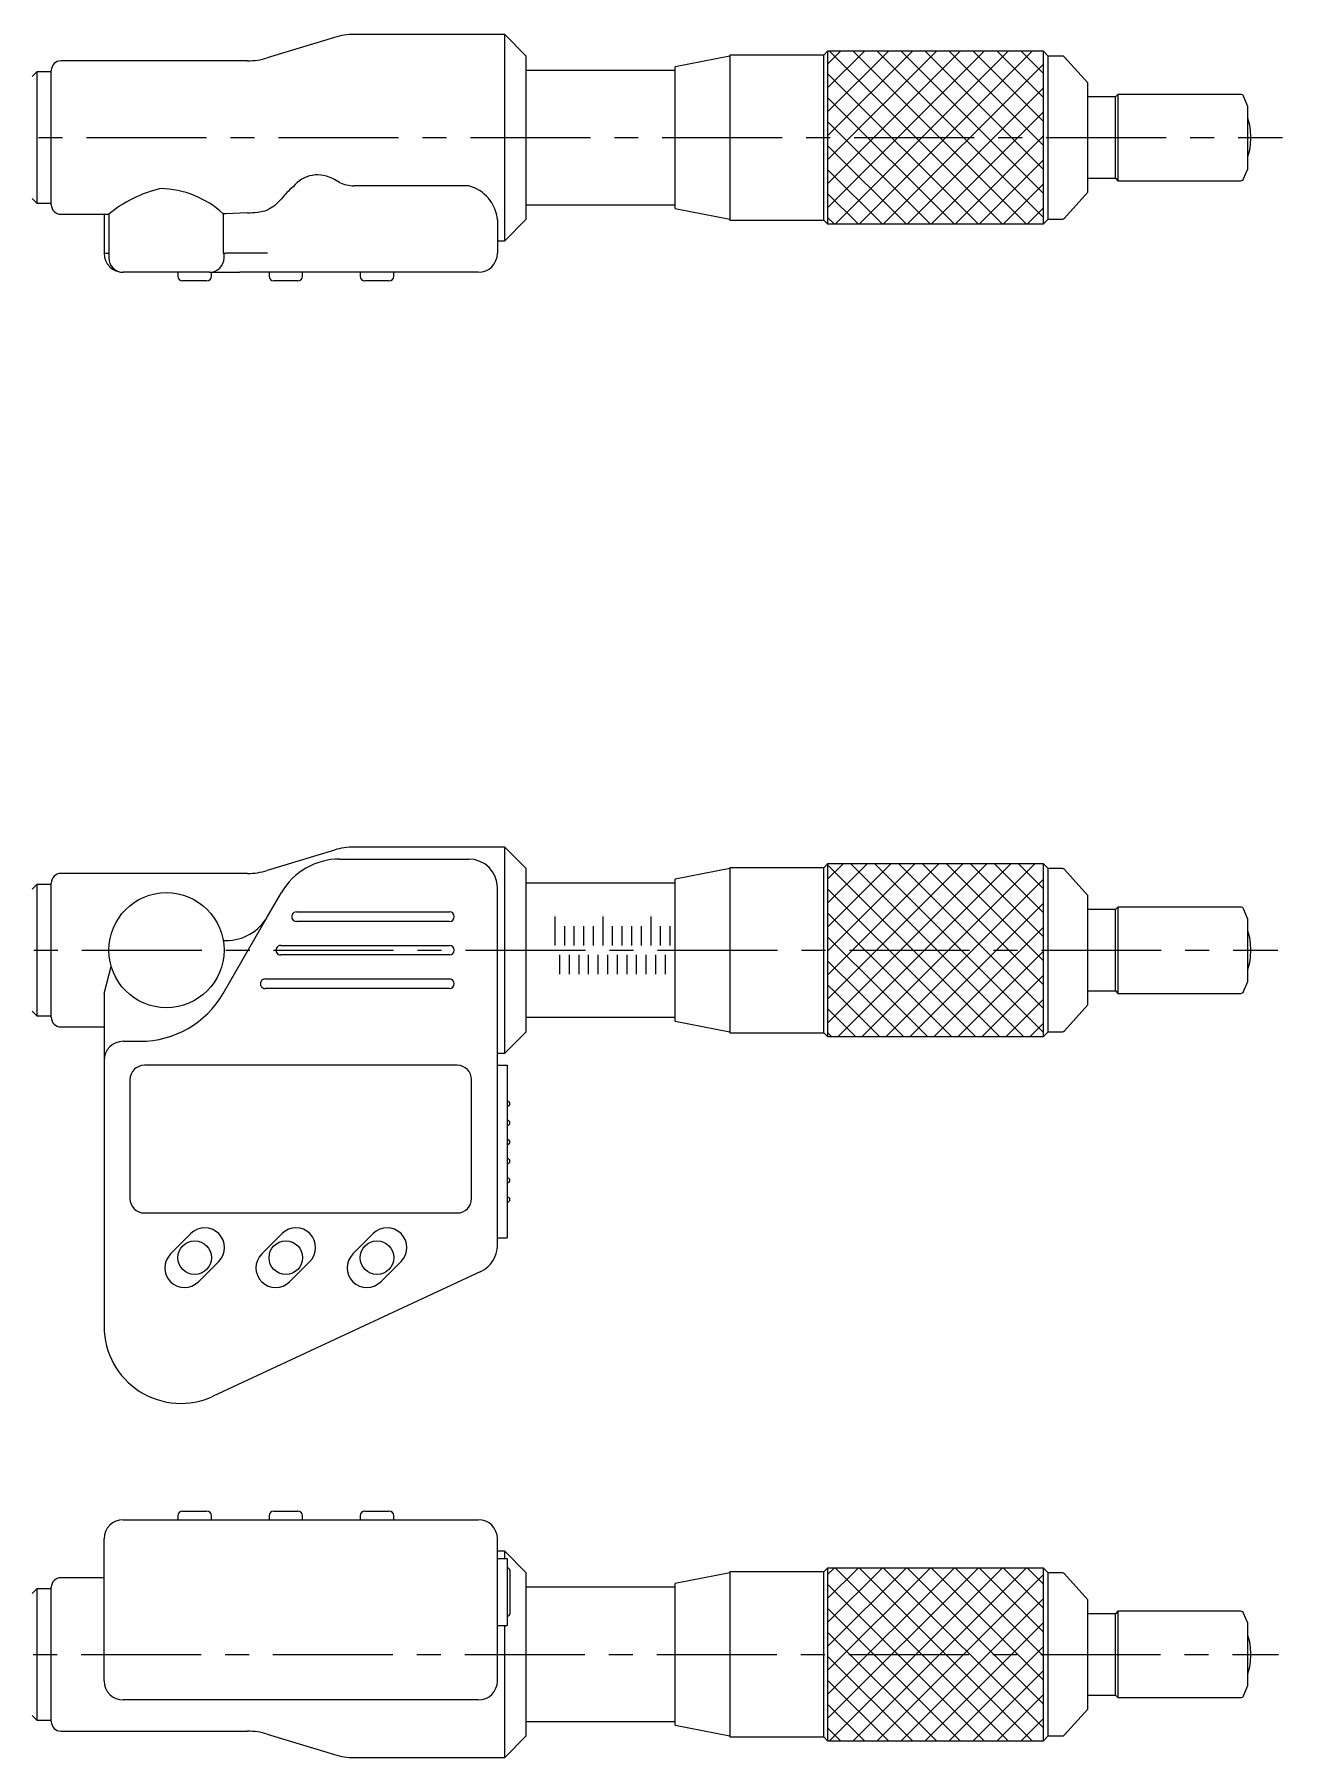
# Model space of a CAD drawing. Extents: x 15 to 638, y 13 to 226.
# Drawn here: x 201.6 to 331.6, y 40.2 to 219.8 of the extents above; entities that cross this region are included whole.
import ezdxf

# ---------------------------------------------------------------- set-up
doc = ezdxf.new("R2010")
doc.units = 0
doc.header["$LTSCALE"] = 10
doc.linetypes.add('CENTER', pattern=[2, 1.25, -0.25, 0.25, -0.25])
doc.layers.get('0').update_dxf_attribs({"linetype": 'CONTINUOUS'})
doc.layers.add('CENTER', color=1, linetype='CENTER')

msp = doc.modelspace()

# ---------------------------------------------------------------- linework, layer by layer
at = {"color": 7, "linetype": 'CONTINUOUS'}
for p, q in [((232.844984, 219.519461), (225.844875, 217.380539)), ((250.594929, 219.825), (234.890513, 219.825)), ((250.594929, 198.325), (250.594929, 219.825)), ((252.844929, 217.575), (250.594929, 219.825)), ((252.844929, 200.575), (252.844929, 217.575)), ((274.044929, 217.575), (268.344929, 216.467032)), ((274.044929, 217.675), (274.044929, 200.475)), ((283.844929, 217.675), (274.044929, 217.675)), ((284.244929, 218.075), (283.844929, 217.675)), ((283.844929, 200.475), (283.844929, 217.675)), ((284.244929, 218.075), (284.244929, 200.075)), ((306.744929, 218.075), (284.244929, 218.075)), ((306.744929, 200.075), (306.744929, 218.075)), ((307.244929, 217.575), (306.744929, 218.075)), ((307.244929, 200.575), (307.244929, 217.575)), ((308.710608, 217.575), (307.244929, 217.575)), ((311.344929, 214.775), (308.93439, 217.474805)), ((201.844929, 215.925), (201.344929, 215.425)), ((201.844929, 215.925), (201.844929, 202.225)), ((203.344929, 215.925), (201.844929, 215.925)), ((203.344929, 202.075), (203.344929, 216.075)), ((223.799346, 217.075), (204.344929, 217.075)), ((268.344929, 216.075), (252.844929, 216.075)), ((268.344929, 201.682968), (268.344929, 216.467032)), ((311.344929, 203.375), (311.344929, 214.775)), ((314.244929, 213.325), (311.344929, 213.325)), ((314.494929, 213.575), (314.244929, 213.325)), ((314.244929, 204.825), (314.244929, 213.325)), ((314.494929, 213.575), (314.494929, 204.575)), ((327.304725, 213.575), (314.494929, 213.575)), ((328.044929, 212.325), (327.579843, 213.394625)), ((328.044929, 205.825), (328.044929, 212.325)), ((311.344929, 204.825), (314.244929, 204.825)), ((314.244929, 204.825), (314.494929, 204.575)), ((327.579843, 204.755375), (328.044929, 205.825)), ((233.386381, 204.40341), (232.844984, 204.68926)), ((246.844929, 204.043847), (234.890513, 204.043847)), ((308.93439, 200.675195), (311.344929, 203.375)), ((314.494929, 204.575), (327.304725, 204.575)), ((201.344929, 202.725), (201.844929, 202.225)), ((201.844929, 202.225), (203.344929, 202.225)), ((223.799346, 201.223484), (221.550701, 201.137746)), ((225.880828, 201.530825), (225.844875, 201.514771)), ((226.073127, 201.628328), (225.880828, 201.530825)), ((226.262742, 201.740072), (226.073127, 201.628328)), ((226.44931, 201.865841), (226.262742, 201.740072)), ((226.632474, 202.005397), (226.44931, 201.865841)), ((226.811885, 202.158471), (226.632474, 202.005397)), ((226.987199, 202.324771), (226.811885, 202.158471)), ((227.158081, 202.50398), (226.987199, 202.324771)), ((227.324204, 202.695753), (227.158081, 202.50398)), ((252.844929, 202.075), (268.344929, 202.075)), ((268.344929, 201.682968), (274.044929, 200.575)), ((204.344929, 201.075), (209.344929, 201.075)), ((208.844929, 201.075), (208.844929, 197.025)), ((209.344929, 201.075), (209.344929, 196.525)), ((221.261009, 201.137746), (221.261009, 197.025)), ((221.550701, 201.137746), (221.261009, 201.137746)), ((249.844929, 200.512728), (249.844929, 197.025)), ((250.594929, 198.325), (252.844929, 200.575)), ((274.044929, 200.475), (283.844929, 200.475)), ((283.844929, 200.475), (284.244929, 200.075)), ((284.244929, 200.075), (306.744929, 200.075)), ((306.744929, 200.075), (307.244929, 200.575)), ((307.244929, 200.575), (308.710608, 200.575)), ((249.844929, 198.325), (250.594929, 198.325)), ((208.844929, 197.025), (209.344929, 197.025)), ((221.261009, 197.025), (221.550701, 197.025)), ((221.344929, 196.525), (221.344929, 197.025)), ((225.880828, 197.025), (221.550701, 197.025)), ((219.844929, 195.025), (210.844929, 195.025)), ((216.534269, 195.025), (216.534269, 194.625)), ((219.534269, 194.125), (217.034269, 194.125)), ((219.844929, 195.025), (222.994077, 195.025)), ((220.034269, 194.625), (220.034269, 195.025)), ((229.056254, 195.025), (222.994077, 195.025)), ((226.034269, 195.025), (226.034269, 194.625)), ((229.034269, 194.125), (226.534269, 194.125)), ((233.386381, 195.025), (229.056254, 195.025)), ((229.534269, 194.625), (229.534269, 195.025)), ((246.844929, 195.025), (233.386381, 195.025)), ((235.534269, 195.025), (235.534269, 194.625)), ((238.534269, 194.125), (236.034269, 194.125)), ((239.034269, 194.625), (239.034269, 195.025)), ((247.844929, 195.025), (246.844929, 195.025)), ((232.844984, 134.794461), (225.844875, 132.655539)), ((250.594929, 135.1), (234.890513, 135.1)), ((250.594929, 113.6), (250.594929, 135.1)), ((252.844929, 132.85), (250.594929, 135.1)), ((233.386381, 133.85), (246.844929, 133.85)), ((274.044929, 132.95), (274.044929, 115.75)), ((283.844929, 132.95), (274.044929, 132.95)), ((284.244929, 133.35), (283.844929, 132.95)), ((283.844929, 115.75), (283.844929, 132.95)), ((284.244929, 133.35), (284.244929, 115.35)), ((306.744929, 133.35), (284.244929, 133.35)), ((306.744929, 115.35), (306.744929, 133.35)), ((307.244929, 132.85), (306.744929, 133.35)), ((201.844929, 131.2), (201.344929, 130.7)), ((201.844929, 131.2), (201.844929, 117.5)), ((203.344929, 131.2), (201.844929, 131.2)), ((203.344929, 117.35), (203.344929, 131.35)), ((223.799346, 132.35), (204.344929, 132.35)), ((252.844929, 115.85), (252.844929, 132.85)), ((268.344929, 131.35), (252.844929, 131.35)), ((274.044929, 132.85), (268.344929, 131.742032)), ((268.344929, 116.957968), (268.344929, 131.742032)), ((307.244929, 115.85), (307.244929, 132.85)), ((308.710608, 132.85), (307.244929, 132.85)), ((311.344929, 130.05), (308.93439, 132.749805)), ((225.880828, 127.85), (227.324204, 130.35)), ((249.844929, 93.57234), (249.844929, 130.85)), ((311.344929, 118.65), (311.344929, 130.05)), ((221.262026, 119.85), (225.880828, 127.85)), ((228.896618, 128.35), (244.844929, 128.35)), ((314.244929, 128.6), (311.344929, 128.6)), ((314.494929, 128.85), (314.244929, 128.6)), ((314.244929, 120.1), (314.244929, 128.6)), ((314.494929, 128.85), (314.494929, 119.85)), ((327.304725, 128.85), (314.494929, 128.85)), ((328.044929, 127.6), (327.579843, 128.669625)), ((328.044929, 121.1), (328.044929, 127.6)), ((244.844929, 127.35), (228.896618, 127.35)), ((221.261009, 125.35), (221.550701, 125.35)), ((227.264542, 124.85), (244.844929, 124.85)), ((208.844929, 119.85), (209.593104, 122.642224)), ((244.844929, 123.85), (227.264542, 123.85)), ((225.632465, 121.35), (244.844929, 121.35)), ((327.579843, 120.030375), (328.044929, 121.1)), ((208.844929, 119.85), (208.844929, 112.85)), ((244.844929, 120.35), (225.632465, 120.35)), ((308.93439, 115.950195), (311.344929, 118.65)), ((311.344929, 120.1), (314.244929, 120.1)), ((314.244929, 120.1), (314.494929, 119.85)), ((314.494929, 119.85), (327.304725, 119.85)), ((201.344929, 118), (201.844929, 117.5)), ((201.844929, 117.5), (203.344929, 117.5)), ((252.844929, 117.35), (268.344929, 117.35)), ((268.344929, 116.957968), (274.044929, 115.85)), ((204.344929, 116.35), (208.844929, 116.35)), ((250.594929, 113.6), (252.844929, 115.85)), ((274.044929, 115.75), (283.844929, 115.75)), ((283.844929, 115.75), (284.244929, 115.35)), ((284.244929, 115.35), (306.744929, 115.35)), ((306.744929, 115.35), (307.244929, 115.85)), ((307.244929, 115.85), (308.710608, 115.85)), ((210.844929, 114.85), (212.601772, 114.85)), ((249.844929, 113.6), (250.594929, 113.6)), ((208.844929, 112.85), (208.844929, 85.1)), ((245.644929, 112.35), (213.044929, 112.35)), ((249.844929, 112.35), (250.844929, 112.35)), ((250.844929, 112.35), (250.844929, 110.35)), ((211.544929, 110.85), (211.544929, 98.45)), ((247.144929, 98.45), (247.144929, 110.85)), ((250.844929, 110.35), (250.844929, 96.35)), ((250.844929, 108.6), (250.894929, 108.6)), ((250.844929, 108.1), (250.894929, 108.1)), ((250.844929, 106.6), (250.894929, 106.6)), ((250.844929, 106.1), (250.894929, 106.1)), ((250.844929, 104.6), (250.894929, 104.6)), ((250.844929, 104.1), (250.894929, 104.1)), ((250.844929, 102.6), (250.894929, 102.6)), ((250.844929, 102.1), (250.894929, 102.1)), ((250.844929, 100.6), (250.894929, 100.6)), ((250.844929, 100.1), (250.894929, 100.1)), ((250.844929, 98.6), (250.894929, 98.6)), ((250.844929, 98.1), (250.894929, 98.1)), ((213.044929, 96.95), (245.644929, 96.95)), ((250.844929, 96.35), (250.844929, 94.35)), ((217.895361, 94.799569), (215.77404, 92.678249)), ((227.395361, 94.799569), (225.27404, 92.678249)), ((236.895361, 94.799569), (234.77404, 92.678249)), ((249.844929, 94.35), (250.844929, 94.35)), ((218.673178, 89.779111), (220.794498, 91.900431)), ((228.173178, 89.779111), (230.294498, 91.900431)), ((237.673178, 89.779111), (239.794498, 91.900431)), ((248.112784, 90.853417), (220.225876, 77.849538)), ((210.844929, 64.975), (219.380639, 64.975)), ((216.534269, 65.375), (216.534269, 64.975)), ((217.034269, 65.875), (219.534269, 65.875)), ((219.380639, 64.975), (247.267548, 64.975)), ((220.034269, 64.975), (220.034269, 65.375)), ((226.034269, 65.375), (226.034269, 64.975)), ((226.534269, 65.875), (229.034269, 65.875)), ((229.534269, 64.975), (229.534269, 65.375)), ((235.534269, 65.375), (235.534269, 64.975)), ((236.034269, 65.875), (238.534269, 65.875)), ((239.034269, 64.975), (239.034269, 65.375)), ((247.267548, 64.975), (247.844929, 64.975)), ((208.844929, 48.175), (208.844929, 62.975)), ((249.844929, 48.175), (249.844929, 62.975)), ((250.594929, 61.675), (249.844929, 61.675)), ((252.844929, 59.425), (250.594929, 61.675)), ((250.594929, 60.925), (250.594929, 61.675)), ((249.844929, 60.925), (250.844929, 60.925)), ((250.844929, 60.925), (250.844929, 58.925)), ((250.844929, 59.925), (250.894929, 59.925)), ((251.144929, 59.675), (251.144929, 55.175)), ((252.844929, 42.425), (252.844929, 59.425)), ((274.044929, 59.425), (268.344929, 58.317032)), ((274.044929, 59.525), (274.044929, 42.325)), ((283.844929, 59.525), (274.044929, 59.525)), ((284.244929, 59.925), (283.844929, 59.525)), ((283.844929, 42.325), (283.844929, 59.525)), ((284.244929, 59.925), (284.244929, 41.925)), ((306.744929, 59.925), (284.244929, 59.925)), ((306.744929, 41.925), (306.744929, 59.925)), ((307.244929, 59.425), (306.744929, 59.925)), ((307.244929, 50.925), (307.244929, 59.425)), ((308.710608, 59.425), (307.244929, 59.425)), ((311.344929, 56.625), (308.93439, 59.324805)), ((201.844929, 57.775), (201.344929, 57.275)), ((201.844929, 57.775), (201.844929, 44.075)), ((203.344929, 57.775), (201.844929, 57.775)), ((203.344929, 43.925), (203.344929, 57.925)), ((208.844929, 58.925), (204.344929, 58.925)), ((250.844929, 58.925), (250.844929, 55.925)), ((268.344929, 57.925), (252.844929, 57.925)), ((268.344929, 43.532968), (268.344929, 58.317032)), ((250.844929, 55.925), (250.844929, 53.925)), ((311.344929, 45.225), (311.344929, 56.625)), ((249.844929, 53.925), (250.844929, 53.925)), ((250.594929, 40.175), (250.594929, 53.925)), ((250.844929, 54.925), (250.894929, 54.925)), ((314.244929, 55.175), (311.344929, 55.175)), ((314.494929, 55.425), (314.244929, 55.175)), ((314.244929, 46.675), (314.244929, 55.175)), ((314.494929, 55.425), (314.494929, 46.425)), ((327.304725, 55.425), (314.494929, 55.425)), ((328.044929, 54.175), (327.579843, 55.244625)), ((328.044929, 47.675), (328.044929, 54.175)), ((307.244929, 42.425), (307.244929, 50.925)), ((327.579843, 46.605375), (328.044929, 47.675)), ((219.380639, 46.175), (210.844929, 46.175)), ((247.267548, 46.175), (219.380639, 46.175)), ((247.844929, 46.175), (247.267548, 46.175)), ((308.93439, 42.525195), (311.344929, 45.225)), ((311.344929, 46.675), (314.244929, 46.675)), ((314.244929, 46.675), (314.494929, 46.425)), ((314.494929, 46.425), (327.304725, 46.425)), ((201.344929, 44.575), (201.844929, 44.075)), ((201.844929, 44.075), (203.344929, 44.075)), ((252.844929, 43.925), (268.344929, 43.925)), ((268.344929, 43.532968), (274.044929, 42.425)), ((204.344929, 42.925), (223.799346, 42.925)), ((225.844875, 42.619461), (232.844984, 40.480539)), ((250.594929, 40.175), (252.844929, 42.425)), ((274.044929, 42.325), (283.844929, 42.325)), ((283.844929, 42.325), (284.244929, 41.925)), ((284.244929, 41.925), (306.744929, 41.925)), ((306.744929, 41.925), (307.244929, 42.425)), ((307.244929, 42.425), (308.710608, 42.425)), ((234.890513, 40.175), (250.594929, 40.175))]:
    msp.add_line(p, q, dxfattribs=at)
at = {"color": 3, "linetype": 'CONTINUOUS'}
for p, q in [((284.244929, 216.744929), (285.575, 218.075)), ((284.244929, 214.244929), (288.075, 218.075)), ((284.244929, 211.744929), (290.575, 218.075)), ((284.244929, 209.244929), (293.075, 218.075)), ((284.244929, 206.744929), (295.575, 218.075)), ((284.244929, 204.244929), (298.075, 218.075)), ((284.244929, 201.744929), (300.575, 218.075)), ((284.425, 218.075), (302.425, 200.075)), ((285.075, 200.075), (303.075, 218.075)), ((286.925, 218.075), (304.925, 200.075)), ((287.575, 200.075), (305.575, 218.075)), ((289.425, 218.075), (306.744929, 200.755071)), ((291.925, 218.075), (306.744929, 203.255071)), ((294.425, 218.075), (306.744929, 205.755071)), ((296.925, 218.075), (306.744929, 208.255071)), ((299.425, 218.075), (306.744929, 210.755071)), ((301.925, 218.075), (306.744929, 213.255071)), ((304.425, 218.075), (306.744929, 215.755071)), ((284.244929, 215.755071), (299.925, 200.075)), ((290.075, 200.075), (306.744929, 216.744929)), ((292.575, 200.075), (306.744929, 214.244929)), ((284.244929, 213.255071), (297.425, 200.075)), ((284.244929, 210.755071), (294.925, 200.075)), ((295.075, 200.075), (306.744929, 211.744929)), ((297.575, 200.075), (306.744929, 209.244929)), ((284.244929, 208.255071), (292.425, 200.075)), ((300.075, 200.075), (306.744929, 206.744929)), ((284.244929, 205.755071), (289.925, 200.075)), ((284.244929, 203.255071), (287.425, 200.075)), ((302.575, 200.075), (306.744929, 204.244929)), ((305.075, 200.075), (306.744929, 201.744929)), ((284.244929, 200.755071), (284.925, 200.075)), ((284.244929, 131.744929), (285.85, 133.35)), ((284.244929, 129.244929), (288.35, 133.35)), ((284.244929, 126.744929), (290.85, 133.35)), ((284.244929, 124.244929), (293.35, 133.35)), ((284.244929, 121.744929), (295.85, 133.35)), ((284.244929, 133.255071), (297.5, 120)), ((285, 120), (298.35, 133.35)), ((286.65, 133.35), (300, 120)), ((287.5, 120), (300.85, 133.35)), ((289.15, 133.35), (302.5, 120)), ((290, 120), (303.35, 133.35)), ((291.65, 133.35), (305, 120)), ((292.5, 120), (305.85, 133.35)), ((294.15, 133.35), (306.744929, 120.755071)), ((296.65, 133.35), (306.744929, 123.255071)), ((299.15, 133.35), (306.744929, 125.755071)), ((301.65, 133.35), (306.744929, 128.255071)), ((304.15, 133.35), (306.744929, 130.755071)), ((306.65, 133.35), (306.744929, 133.255071)), ((295, 120), (306.744929, 131.744929)), ((284.244929, 130.755071), (295, 120)), ((255.844929, 124.85), (255.844929, 127.85)), ((260.844929, 124.85), (260.844929, 127.85)), ((265.844929, 124.85), (265.844929, 127.85)), ((284.244929, 128.255071), (292.5, 120)), ((297.5, 120), (306.744929, 129.244929)), ((256.844929, 124.85), (256.844929, 126.85)), ((257.844929, 124.85), (257.844929, 126.85)), ((258.844929, 124.85), (258.844929, 126.85)), ((259.844929, 124.85), (259.844929, 126.85)), ((261.844929, 124.85), (261.844929, 126.85)), ((262.844929, 124.85), (262.844929, 126.85)), ((263.844929, 124.85), (263.844929, 126.85)), ((264.844929, 124.85), (264.844929, 126.85)), ((266.844929, 124.85), (266.844929, 126.85)), ((267.844929, 124.85), (267.844929, 126.85)), ((284.244929, 125.755071), (290, 120)), ((300, 120), (306.744929, 126.744929)), ((302.5, 120), (306.744929, 124.244929)), ((256.344929, 121.85), (256.344929, 123.85)), ((257.344929, 121.85), (257.344929, 123.85)), ((258.344929, 121.85), (258.344929, 123.85)), ((259.344929, 121.85), (259.344929, 123.85)), ((260.344929, 121.85), (260.344929, 123.85)), ((261.344929, 121.85), (261.344929, 123.85)), ((262.344929, 121.85), (262.344929, 123.85)), ((263.344929, 121.85), (263.344929, 123.85)), ((264.344929, 121.85), (264.344929, 123.85)), ((265.344929, 121.85), (265.344929, 123.85)), ((266.344929, 121.85), (266.344929, 123.85)), ((267.344929, 121.85), (267.344929, 123.85)), ((284.244929, 123.255071), (287.5, 120)), ((284.244929, 120.755071), (285, 120)), ((305, 120), (306.744929, 121.744929)), ((284.244929, 119.244929), (285, 120)), ((284.244929, 116.744929), (287.5, 120)), ((285, 120), (289.65, 115.35)), ((285.35, 115.35), (290, 120)), ((287.5, 120), (292.15, 115.35)), ((287.85, 115.35), (292.5, 120)), ((290, 120), (294.65, 115.35)), ((290.35, 115.35), (295, 120)), ((292.5, 120), (297.15, 115.35)), ((292.85, 115.35), (297.5, 120)), ((295, 120), (299.65, 115.35)), ((295.35, 115.35), (300, 120)), ((297.5, 120), (302.15, 115.35)), ((297.85, 115.35), (302.5, 120)), ((300, 120), (304.65, 115.35)), ((300.35, 115.35), (305, 120)), ((302.5, 120), (306.744929, 115.755071)), ((302.85, 115.35), (306.744929, 119.244929)), ((305, 120), (306.744929, 118.255071)), ((284.244929, 118.255071), (287.15, 115.35)), ((284.244929, 115.755071), (284.65, 115.35)), ((305.35, 115.35), (306.744929, 116.744929)), ((284.244929, 59.244929), (284.925, 59.925)), ((284.244929, 56.744929), (287.425, 59.925)), ((284.244929, 54.244929), (289.925, 59.925)), ((284.244929, 51.744929), (292.425, 59.925)), ((284.244929, 49.244929), (294.925, 59.925)), ((284.244929, 46.744929), (297.425, 59.925)), ((284.244929, 44.244929), (299.925, 59.925)), ((284.425, 41.925), (302.425, 59.925)), ((285.075, 59.925), (303.075, 41.925)), ((286.925, 41.925), (304.925, 59.925)), ((287.575, 59.925), (305.575, 41.925)), ((290.075, 59.925), (306.744929, 43.255071)), ((292.575, 59.925), (306.744929, 45.755071)), ((295.075, 59.925), (306.744929, 48.255071)), ((297.575, 59.925), (306.744929, 50.755071)), ((300.075, 59.925), (306.744929, 53.255071)), ((302.575, 59.925), (306.744929, 55.755071)), ((305.075, 59.925), (306.744929, 58.255071)), ((284.244929, 58.255071), (300.575, 41.925)), ((289.425, 41.925), (306.744929, 59.244929)), ((284.244929, 55.755071), (298.075, 41.925)), ((291.925, 41.925), (306.744929, 56.744929)), ((294.425, 41.925), (306.744929, 54.244929)), ((284.244929, 53.255071), (295.575, 41.925)), ((284.244929, 50.755071), (293.075, 41.925)), ((296.925, 41.925), (306.744929, 51.744929)), ((299.425, 41.925), (306.744929, 49.244929)), ((284.244929, 48.255071), (290.575, 41.925)), ((301.925, 41.925), (306.744929, 46.744929)), ((284.244929, 45.755071), (288.075, 41.925)), ((284.244929, 43.255071), (285.575, 41.925)), ((304.425, 41.925), (306.744929, 44.244929))]:
    msp.add_line(p, q, dxfattribs=at)
at = {"color": 7, "linetype": 'CONTINUOUS'}
for centre, radius in [((215.344929, 124.35), 6), ((218.284269, 92.28934), 1.75), ((227.784269, 92.28934), 1.75), ((237.284269, 92.28934), 1.75)]:
    msp.add_circle(centre, radius, dxfattribs=at)
for centre, radius, start, end in [((234.890513, 212.825), 7, 90, 106.990823), ((223.799346, 224.075), 7, 270, 286.990823), ((308.710608, 217.275), 0.3, 41.7603, 90), ((204.344929, 216.075), 1, 90, 180), ((327.304725, 213.275), 0.3, 23.5, 90), ((321.344929, 209.075), 7, 0, 16.834981), ((321.344929, 209.075), 7, 343.165019, 0), ((231.111845, 201.897725), 3.285793, 58.16570281, 141.3746422), ((217.594435, 191.210692), 12.859196, 102.8269927, 129.90568868), ((214.541487, 193.805181), 9.945778, 47.49803042, 88.85867809), ((235.71238, 195.745617), 10.893387, 131.1453747, 140.35609486), ((234.898193, 207.401819), 3.357981, 243.242547, 269.868958), ((245.798003, 200.114447), 4.066478, 5.620708, 75.081021), ((327.304725, 204.875), 0.3, 270, 336.5), ((204.344929, 202.075), 1, 180, 270), ((223.656412, 209.555101), 8.332843, 270.982843, 285.226234), ((308.710608, 200.875), 0.3, 270, 318.2397), ((210.844929, 197.025), 2, 180, 270), ((210.844929, 196.525), 1.5, 180, 270), ((219.844929, 196.525), 1.5, 270, 0), ((247.844929, 197.025), 2, 270, 0), ((217.034269, 194.625), 0.5, 180, 270), ((219.534269, 194.625), 0.5, 270, 0), ((226.534269, 194.625), 0.5, 180, 270), ((229.034269, 194.625), 0.5, 270, 0), ((236.034269, 194.625), 0.5, 180, 270), ((238.534269, 194.625), 0.5, 270, 0), ((234.890513, 128.1), 7, 90, 106.990823), ((233.386381, 126.85), 7, 90, 150), ((246.844929, 130.85), 3, 0, 90), ((204.344929, 131.35), 1, 90, 180), ((223.799346, 139.35), 7, 270, 286.990823), ((308.710608, 132.55), 0.3, 41.7603, 90), ((221.550701, 130.35), 5, 270, 330), ((228.896618, 127.85), 0.5, 155, 270), ((228.896618, 127.85), 0.5, 90, 155), ((244.844929, 127.85), 0.5, 0, 90), ((244.844929, 127.85), 0.5, 270, 0), ((327.304725, 128.55), 0.3, 23.5, 90), ((321.344929, 124.35), 7, 0, 16.834981), ((227.264542, 124.35), 0.5, 155, 270), ((227.264542, 124.35), 0.5, 90, 155), ((244.844929, 124.35), 0.5, 0, 90), ((244.844929, 124.35), 0.5, 270, 0), ((321.344929, 124.35), 7, 343.165019, 0), ((225.632465, 120.85), 0.5, 155, 270), ((225.632465, 120.85), 0.5, 90, 155), ((244.844929, 120.85), 0.5, 0, 90), ((244.844929, 120.85), 0.5, 270, 0), ((212.601772, 124.85), 10, 270, 330), ((327.304725, 120.15), 0.3, 270, 336.5), ((204.344929, 117.35), 1, 180, 270), ((308.710608, 116.15), 0.3, 270, 318.2397), ((210.844929, 112.85), 2, 90, 180), ((213.044929, 110.85), 1.5, 90, 180), ((245.644929, 110.85), 1.5, 0, 90), ((250.894929, 108.35), 0.25, 0, 90), ((250.894929, 108.35), 0.25, 270, 0), ((250.894929, 106.35), 0.25, 0, 90), ((250.894929, 106.35), 0.25, 270, 0), ((250.894929, 104.35), 0.25, 0, 90), ((250.894929, 104.35), 0.25, 270, 0), ((250.894929, 102.35), 0.25, 0, 90), ((250.894929, 102.35), 0.25, 270, 0), ((250.894929, 100.35), 0.25, 0, 90), ((250.894929, 100.35), 0.25, 270, 0), ((213.044929, 98.45), 1.5, 180, 270), ((245.644929, 98.45), 1.5, 270, 0), ((250.894929, 98.35), 0.25, 0, 90), ((250.894929, 98.35), 0.25, 270, 0), ((219.344929, 93.35), 2.05, 315, 135), ((228.844929, 93.35), 2.05, 315, 135), ((238.344929, 93.35), 2.05, 315, 135), ((246.844929, 93.57234), 3, 295, 0), ((217.223609, 91.22868), 2.05, 135, 315), ((226.723609, 91.22868), 2.05, 135, 315), ((236.223609, 91.22868), 2.05, 135, 315), ((216.844929, 85.1), 8, 180, 295), ((210.844929, 62.975), 2, 90, 180), ((217.034269, 65.375), 0.5, 90, 180), ((219.534269, 65.375), 0.5, 0, 90), ((226.534269, 65.375), 0.5, 90, 180), ((229.034269, 65.375), 0.5, 0, 90), ((236.034269, 65.375), 0.5, 90, 180), ((238.534269, 65.375), 0.5, 0, 90), ((247.844929, 62.975), 2, 0, 90), ((250.894929, 59.675), 0.25, 0, 90), ((308.710608, 59.125), 0.3, 41.7603, 90), ((204.344929, 57.925), 1, 90, 180), ((250.894929, 55.175), 0.25, 270, 0), ((327.304725, 55.125), 0.3, 23.5, 90), ((321.344929, 50.925), 7, 0, 16.834981), ((321.344929, 50.925), 7, 343.165019, 0), ((210.844929, 48.175), 2, 180, 270), ((247.844929, 48.175), 2, 270, 0), ((327.304725, 46.725), 0.3, 270, 336.5), ((204.344929, 43.925), 1, 180, 270), ((223.799346, 35.925), 7, 73.009177, 90), ((308.710608, 42.725), 0.3, 270, 318.2397), ((234.890513, 47.175), 7, 253.009177, 270)]:
    msp.add_arc(centre, radius, start, end, dxfattribs=at)
at = {"layer": 'CENTER', "color": 1, "linetype": 'CENTER'}
for p, q in [((167.02, 209.075), (331.65, 209.075)), ((166.52, 124.35), (331.15, 124.35)), ((166.45, 50.925), (331.22, 50.925))]:
    msp.add_line(p, q, dxfattribs=at)

doc.saveas('drawing.dxf')
